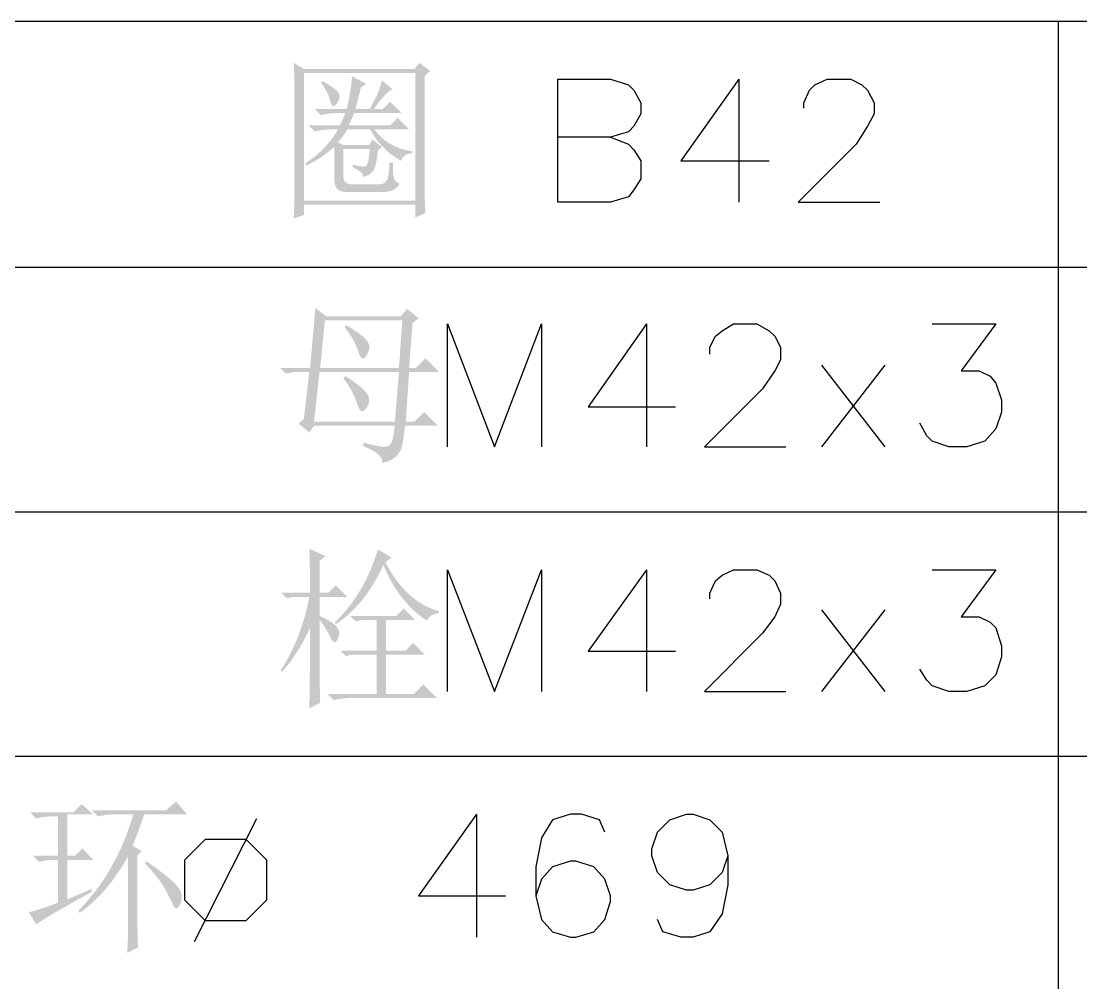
# Model space of a CAD drawing. Header units: millimetres. Extents: x 0 to 841, y 0 to 1189.
# Drawn here: x 705 to 737.47, y 261.01 to 290.47 of the extents above; entities that cross this region are included whole.
import ezdxf

# ---------------------------------------------------------------- set-up
doc = ezdxf.new("R2010")
doc.units = ezdxf.units.MM
doc.layers.add('C00-00-00', color=7, linetype='Continuous')

msp = doc.modelspace()

# ---------------------------------------------------------------- hatches: boundary and pattern name
at = {"layer": 'C00-00-00'}
h = msp.add_hatch(color=256, dxfattribs=at)
edge = h.paths.add_edge_path(flags=0)
edge.add_spline(control_points=[(713.348273, 289.197467), (713.348273, 289.197467), (713.660261, 289.010054), (713.660261, 289.010054), (713.660261, 289.010054), (717.051888, 289.010054), (717.051888, 289.010054), (717.051888, 289.010054), (717.197409, 289.197467), (717.197409, 289.197467), (717.197409, 289.197467), (717.530343, 288.947767), (717.530343, 288.947767), (717.530343, 288.947767), (717.363876, 288.802246), (717.363876, 288.802246), (717.363876, 288.802246), (717.363876, 285.2436), (717.363876, 285.2436), (717.363876, 285.03524), (717.370491, 284.820818), (717.384822, 284.598678), (717.384822, 284.598678), (717.072835, 284.453157), (717.072835, 284.453157), (717.072835, 284.453157), (717.072835, 284.848378), (717.072835, 284.848378), (717.072835, 284.848378), (713.660261, 284.848378), (713.660261, 284.848378), (713.660261, 284.848378), (713.660261, 284.536391), (713.660261, 284.536391), (713.660261, 284.536391), (713.348273, 284.432211), (713.348273, 284.432211), (713.361502, 284.695692), (713.368668, 284.965787), (713.368668, 285.2436), (713.368668, 285.2436), (713.368668, 288.489707), (713.368668, 288.489707), (713.368668, 288.711295), (713.361502, 288.947215), (713.348273, 289.197467), (713.348273, 289.197467), (713.348273, 289.197467), (713.348273, 289.197467)], knot_values=[0, 0, 0, 0, 1, 1, 1, 2, 2, 2, 3, 3, 3, 4, 4, 4, 5, 5, 5, 6, 6, 6, 7, 7, 7, 8, 8, 8, 9, 9, 9, 10, 10, 10, 11, 11, 11, 12, 12, 12, 13, 13, 13, 14, 14, 14, 15, 15, 15, 16, 16, 16, 16], degree=3, periodic=1)
edge = h.paths.add_edge_path(flags=0)
edge.add_spline(control_points=[(713.660261, 288.885479), (713.660261, 288.885479), (713.660261, 284.973504), (713.660261, 284.973504), (713.660261, 284.973504), (717.072835, 284.973504), (717.072835, 284.973504), (717.072835, 284.973504), (717.072835, 288.885479), (717.072835, 288.885479), (717.072835, 288.885479), (713.660261, 288.885479), (713.660261, 288.885479)], knot_values=[0, 0, 0, 0, 1, 1, 1, 2, 2, 2, 3, 3, 3, 4, 4, 4, 4], degree=3, periodic=1)
edge = h.paths.add_edge_path(flags=0)
edge.add_spline(control_points=[(714.242895, 288.635779), (714.506376, 288.482541), (714.665677, 288.361273), (714.72135, 288.271425), (714.776472, 288.181026), (714.759384, 288.073539), (714.668985, 287.948964), (714.578585, 287.823839), (714.512991, 287.848092), (714.47165, 288.021725), (714.429757, 288.194806), (714.332743, 288.385527), (714.180608, 288.593886), (714.180608, 288.593886), (714.242895, 288.635779), (714.242895, 288.635779)], knot_values=[0, 0, 0, 0, 1, 1, 1, 2, 2, 2, 3, 3, 3, 4, 4, 4, 5, 5, 5, 5], degree=3, periodic=1)
edge = h.paths.add_edge_path(flags=0)
edge.add_spline(control_points=[(714.763243, 287.283096), (714.818364, 287.393891), (714.874037, 287.518465), (714.92971, 287.657372), (714.92971, 287.657372), (714.680009, 287.657372), (714.680009, 287.657372), (714.49921, 287.657372), (714.332743, 287.636425), (714.180608, 287.595084), (714.180608, 287.595084), (713.993195, 287.782497), (713.993195, 287.782497), (713.993195, 287.782497), (714.971051, 287.782497), (714.971051, 287.782497), (715.012392, 287.934633), (715.047118, 288.1011), (715.074679, 288.281898), (715.10224, 288.462146), (715.123186, 288.628613), (715.137518, 288.781299), (715.137518, 288.781299), (715.574631, 288.552545), (715.574631, 288.552545), (715.574631, 288.552545), (715.408164, 288.448365), (715.408164, 288.448365), (715.352492, 288.226226), (715.296819, 288.004086), (715.241697, 287.782497), (715.241697, 287.782497), (715.678811, 287.782497), (715.678811, 287.782497), (715.761493, 287.934633), (715.834254, 288.076846), (715.897092, 288.208587), (715.95938, 288.340327), (716.011194, 288.489707), (716.053086, 288.656174), (716.053086, 288.656174), (716.38602, 288.386078), (716.38602, 288.386078), (716.274675, 288.371747), (716.080647, 288.170553), (715.803386, 287.782497), (715.803386, 287.782497), (716.074032, 287.782497), (716.074032, 287.782497), (716.074032, 287.782497), (716.302787, 288.011252), (716.302787, 288.011252), (716.302787, 288.011252), (716.656667, 287.657372), (716.656667, 287.657372), (716.656667, 287.657372), (715.199805, 287.657372), (715.199805, 287.657372), (715.130352, 287.490905), (715.07523, 287.365779), (715.033338, 287.283096), (715.033338, 287.283096), (716.302787, 287.283096), (716.302787, 287.283096), (716.302787, 287.283096), (716.531541, 287.511851), (716.531541, 287.511851), (716.531541, 287.511851), (716.885421, 287.157971), (716.885421, 287.157971), (716.885421, 287.157971), (715.824332, 287.157971), (715.824332, 287.157971), (716.087813, 286.783144), (716.469254, 286.561556), (716.968655, 286.492102), (716.968655, 286.492102), (716.968655, 286.429815), (716.968655, 286.429815), (716.802188, 286.415484), (716.690842, 286.339416), (716.635721, 286.201061), (716.205773, 286.436981), (715.893234, 286.755583), (715.699206, 287.157971), (715.699206, 287.157971), (714.991997, 287.157971), (714.991997, 287.157971), (714.880651, 286.977723), (714.783637, 286.845983), (714.700404, 286.762749), (714.700404, 286.762749), (714.866871, 286.679516), (714.866871, 286.679516), (714.866871, 286.679516), (715.657865, 286.679516), (715.657865, 286.679516), (715.657865, 286.679516), (715.762045, 286.845983), (715.762045, 286.845983), (715.762045, 286.845983), (716.053086, 286.617228), (716.053086, 286.617228), (716.053086, 286.617228), (715.928512, 286.513049), (715.928512, 286.513049), (715.9004, 286.221456), (715.858507, 286.023569), (715.803386, 285.919941), (715.747713, 285.815761), (715.636919, 285.743001), (715.470452, 285.70166), (715.484232, 285.798674), (715.380052, 285.895688), (715.158464, 285.992701), (715.158464, 285.992701), (715.158464, 286.075935), (715.158464, 286.075935), (715.352492, 286.034043), (715.480374, 286.016955), (715.543212, 286.024121), (715.605499, 286.030735), (715.650699, 286.207675), (715.678811, 286.554941), (715.678811, 286.554941), (714.866871, 286.554941), (714.866871, 286.554941), (714.866871, 286.554941), (714.866871, 285.722606), (714.866871, 285.722606), (714.866871, 285.569368), (714.950105, 285.486135), (715.116572, 285.472905), (715.116572, 285.472905), (715.990799, 285.472905), (715.990799, 285.472905), (716.115374, 285.486135), (716.1953, 285.55228), (716.230026, 285.67024), (716.264202, 285.788201), (716.281841, 285.944194), (716.281841, 286.138773), (716.281841, 286.138773), (716.38602, 286.138773), (716.38602, 286.138773), (716.38602, 285.972306), (716.392635, 285.8334), (716.406966, 285.722606), (716.420747, 285.61126), (716.483034, 285.535193), (716.59438, 285.4933), (716.496815, 285.326833), (716.344128, 285.2436), (716.13632, 285.2436), (716.13632, 285.2436), (714.92971, 285.2436), (714.92971, 285.2436), (714.693789, 285.2436), (714.582444, 285.381955), (714.596776, 285.659767), (714.596776, 285.659767), (714.596776, 286.638174), (714.596776, 286.638174), (714.374636, 286.416035), (714.090209, 286.222007), (713.743494, 286.05554), (713.743494, 286.05554), (713.701602, 286.117827), (713.701602, 286.117827), (713.937522, 286.269963), (714.142023, 286.439737), (714.315656, 286.62715), (714.488737, 286.814563), (714.61717, 286.991503), (714.700404, 287.157971), (714.700404, 287.157971), (714.492596, 287.157971), (714.492596, 287.157971), (714.311797, 287.157971), (714.14533, 287.137024), (713.993195, 287.095683), (713.993195, 287.095683), (713.805782, 287.283096), (713.805782, 287.283096), (713.805782, 287.283096), (714.763243, 287.283096), (714.763243, 287.283096)], knot_values=[0, 0, 0, 0, 1, 1, 1, 2, 2, 2, 3, 3, 3, 4, 4, 4, 5, 5, 5, 6, 6, 6, 7, 7, 7, 8, 8, 8, 9, 9, 9, 10, 10, 10, 11, 11, 11, 12, 12, 12, 13, 13, 13, 14, 14, 14, 15, 15, 15, 16, 16, 16, 17, 17, 17, 18, 18, 18, 19, 19, 19, 20, 20, 20, 21, 21, 21, 22, 22, 22, 23, 23, 23, 24, 24, 24, 25, 25, 25, 26, 26, 26, 27, 27, 27, 28, 28, 28, 29, 29, 29, 30, 30, 30, 31, 31, 31, 32, 32, 32, 33, 33, 33, 34, 34, 34, 35, 35, 35, 36, 36, 36, 37, 37, 37, 38, 38, 38, 39, 39, 39, 40, 40, 40, 41, 41, 41, 42, 42, 42, 43, 43, 43, 44, 44, 44, 45, 45, 45, 46, 46, 46, 47, 47, 47, 48, 48, 48, 49, 49, 49, 50, 50, 50, 51, 51, 51, 52, 52, 52, 53, 53, 53, 54, 54, 54, 55, 55, 55, 56, 56, 56, 57, 57, 57, 58, 58, 58, 59, 59, 59, 60, 60, 60, 61, 61, 61, 62, 62, 62, 62], degree=3, periodic=1)
h = msp.add_hatch(color=256, dxfattribs=at)
edge = h.paths.add_edge_path(flags=0)
edge.add_spline(control_points=[(716.989601, 281.224742), (716.989601, 281.224742), (716.885421, 279.851114), (716.885421, 279.851114), (716.885421, 279.851114), (717.093781, 279.851114), (717.093781, 279.851114), (717.093781, 279.851114), (717.384822, 280.142707), (717.384822, 280.142707), (717.384822, 280.142707), (717.80099, 279.726539), (717.80099, 279.726539), (717.80099, 279.726539), (716.885421, 279.726539), (716.885421, 279.726539), (716.885421, 279.726539), (716.781242, 278.20739), (716.781242, 278.20739), (716.781242, 278.20739), (717.051888, 278.20739), (717.051888, 278.20739), (717.051888, 278.20739), (717.343481, 278.498431), (717.343481, 278.498431), (717.343481, 278.498431), (717.759649, 278.082264), (717.759649, 278.082264), (717.759649, 278.082264), (716.760847, 278.082264), (716.760847, 278.082264), (716.732735, 277.832563), (716.704623, 277.638536), (716.677062, 277.499629), (716.649501, 277.361274), (716.587214, 277.243314), (716.4902, 277.1463), (716.393186, 277.049286), (716.247114, 276.979833), (716.053086, 276.937941), (716.094427, 277.11874), (715.9004, 277.291821), (715.470452, 277.458288), (715.470452, 277.458288), (715.491398, 277.562468), (715.491398, 277.562468), (715.851893, 277.464903), (716.076789, 277.423562), (716.167188, 277.437342), (716.257587, 277.451122), (716.319874, 277.502937), (716.354601, 277.593336), (716.389328, 277.683735), (716.420747, 277.846344), (716.448308, 278.082264), (716.448308, 278.082264), (713.972249, 278.082264), (713.972249, 278.082264), (713.972249, 278.082264), (713.826728, 277.874456), (713.826728, 277.874456), (713.826728, 277.874456), (713.493794, 278.145102), (713.493794, 278.145102), (713.493794, 278.145102), (713.660261, 278.290623), (713.660261, 278.290623), (713.660261, 278.290623), (713.826728, 279.726539), (713.826728, 279.726539), (713.826728, 279.726539), (713.389614, 279.726539), (713.389614, 279.726539), (713.389614, 279.726539), (713.098572, 279.684647), (713.098572, 279.684647), (713.098572, 279.684647), (712.932105, 279.851114), (712.932105, 279.851114), (712.932105, 279.851114), (713.847674, 279.851114), (713.847674, 279.851114), (713.847674, 279.851114), (714.014141, 281.682251), (714.014141, 281.682251), (714.014141, 281.682251), (714.347075, 281.43255), (714.347075, 281.43255), (714.347075, 281.43255), (716.635721, 281.43255), (716.635721, 281.43255), (716.635721, 281.43255), (716.823134, 281.661305), (716.823134, 281.661305), (716.823134, 281.661305), (717.177014, 281.370263), (717.177014, 281.370263), (717.177014, 281.370263), (716.989601, 281.224742), (716.989601, 281.224742)], knot_values=[0, 0, 0, 0, 1, 1, 1, 2, 2, 2, 3, 3, 3, 4, 4, 4, 5, 5, 5, 6, 6, 6, 7, 7, 7, 8, 8, 8, 9, 9, 9, 10, 10, 10, 11, 11, 11, 12, 12, 12, 13, 13, 13, 14, 14, 14, 15, 15, 15, 16, 16, 16, 17, 17, 17, 18, 18, 18, 19, 19, 19, 20, 20, 20, 21, 21, 21, 22, 22, 22, 23, 23, 23, 24, 24, 24, 25, 25, 25, 26, 26, 26, 27, 27, 27, 28, 28, 28, 29, 29, 29, 30, 30, 30, 31, 31, 31, 32, 32, 32, 33, 33, 33, 33], degree=3, periodic=1)
edge = h.paths.add_edge_path(flags=0)
edge.add_spline(control_points=[(716.573433, 279.851114), (716.573433, 279.851114), (716.677613, 281.307976), (716.677613, 281.307976), (716.677613, 281.307976), (714.305183, 281.307976), (714.305183, 281.307976), (714.305183, 281.307976), (714.159662, 279.851114), (714.159662, 279.851114), (714.159662, 279.851114), (716.573433, 279.851114), (716.573433, 279.851114)], knot_values=[0, 0, 0, 0, 1, 1, 1, 2, 2, 2, 3, 3, 3, 4, 4, 4, 4], degree=3, periodic=1)
edge = h.paths.add_edge_path(flags=0)
edge.add_spline(control_points=[(716.448308, 278.20739), (716.448308, 278.20739), (716.573433, 279.726539), (716.573433, 279.726539), (716.573433, 279.726539), (714.138716, 279.726539), (714.138716, 279.726539), (714.138716, 279.726539), (713.972249, 278.20739), (713.972249, 278.20739), (713.972249, 278.20739), (716.448308, 278.20739), (716.448308, 278.20739)], knot_values=[0, 0, 0, 0, 1, 1, 1, 2, 2, 2, 3, 3, 3, 4, 4, 4, 4], degree=3, periodic=1)
edge = h.paths.add_edge_path(flags=0)
edge.add_spline(control_points=[(714.950105, 281.161904), (715.283039, 280.967876), (715.498012, 280.808023), (715.595026, 280.683449), (715.69204, 280.558323), (715.688733, 280.412802), (715.585105, 280.246335), (715.480925, 280.079868), (715.394384, 280.114595), (715.324931, 280.350515), (715.255478, 280.586435), (715.116572, 280.836135), (714.908763, 281.099616), (714.908763, 281.099616), (714.950105, 281.161904), (714.950105, 281.161904)], knot_values=[0, 0, 0, 0, 1, 1, 1, 2, 2, 2, 3, 3, 3, 4, 4, 4, 5, 5, 5, 5], degree=3, periodic=1)
edge = h.paths.add_edge_path(flags=0)
edge.add_spline(control_points=[(714.92971, 279.601413), (715.262644, 279.393054), (715.480925, 279.219972), (715.585105, 279.081066), (715.688733, 278.94216), (715.685426, 278.790024), (715.574631, 278.623557), (715.463286, 278.45709), (715.369579, 278.498431), (715.293512, 278.748132), (715.217444, 278.997832), (715.07523, 279.261313), (714.866871, 279.539126), (714.866871, 279.539126), (714.92971, 279.601413), (714.92971, 279.601413)], knot_values=[0, 0, 0, 0, 1, 1, 1, 2, 2, 2, 3, 3, 3, 4, 4, 4, 5, 5, 5, 5], degree=3, periodic=1)
h = msp.add_hatch(color=256, dxfattribs=at)
edge = h.paths.add_edge_path(flags=0)
edge.add_spline(control_points=[(715.928512, 274.292161), (715.928512, 274.292161), (716.344679, 274.04246), (716.344679, 274.04246), (716.344679, 274.04246), (716.157266, 273.896939), (716.157266, 273.896939), (716.587214, 273.077833), (717.135122, 272.578432), (717.80099, 272.398736), (717.80099, 272.398736), (717.80099, 272.335898), (717.80099, 272.335898), (717.620191, 272.322117), (717.495617, 272.246049), (717.426715, 272.107143), (716.843529, 272.495199), (716.399801, 273.064053), (716.094979, 273.813706), (715.720152, 272.9946), (715.234532, 272.391019), (714.638117, 272.002963), (714.638117, 272.002963), (714.596776, 272.044856), (714.596776, 272.044856), (715.206971, 272.626939), (715.650699, 273.376041), (715.928512, 274.292161), (715.928512, 274.292161), (715.928512, 274.292161), (715.928512, 274.292161)], knot_values=[0, 0, 0, 0, 1, 1, 1, 2, 2, 2, 3, 3, 3, 4, 4, 4, 5, 5, 5, 6, 6, 6, 7, 7, 7, 8, 8, 8, 9, 9, 9, 10, 10, 10, 10], degree=3, periodic=1)
edge = h.paths.add_edge_path(flags=0)
edge.add_spline(control_points=[(715.07523, 272.252664), (715.07523, 272.252664), (716.4902, 272.252664), (716.4902, 272.252664), (716.4902, 272.252664), (716.718954, 272.48197), (716.718954, 272.48197), (716.718954, 272.48197), (717.072835, 272.128089), (717.072835, 272.128089), (717.072835, 272.128089), (716.178212, 272.128089), (716.178212, 272.128089), (716.178212, 272.128089), (716.178212, 271.191575), (716.178212, 271.191575), (716.178212, 271.191575), (716.781242, 271.191575), (716.781242, 271.191575), (716.781242, 271.191575), (717.010547, 271.420329), (717.010547, 271.420329), (717.010547, 271.420329), (717.363876, 271.067), (717.363876, 271.067), (717.363876, 271.067), (716.178212, 271.067), (716.178212, 271.067), (716.178212, 271.067), (716.178212, 269.859838), (716.178212, 269.859838), (716.178212, 269.859838), (717.030942, 269.859838), (717.030942, 269.859838), (717.030942, 269.859838), (717.322535, 270.151431), (717.322535, 270.151431), (717.322535, 270.151431), (717.738703, 269.734713), (717.738703, 269.734713), (717.738703, 269.734713), (715.07523, 269.734713), (715.07523, 269.734713), (714.894432, 269.734713), (714.727965, 269.714318), (714.575829, 269.672425), (714.575829, 269.672425), (714.388416, 269.859838), (714.388416, 269.859838), (714.388416, 269.859838), (715.886619, 269.859838), (715.886619, 269.859838), (715.886619, 269.859838), (715.886619, 271.067), (715.886619, 271.067), (715.886619, 271.067), (715.137518, 271.067), (715.137518, 271.067), (715.137518, 271.067), (714.950105, 271.025108), (714.950105, 271.025108), (714.950105, 271.025108), (714.783637, 271.191575), (714.783637, 271.191575), (714.783637, 271.191575), (715.886619, 271.191575), (715.886619, 271.191575), (715.886619, 271.191575), (715.886619, 272.128089), (715.886619, 272.128089), (715.886619, 272.128089), (715.429111, 272.128089), (715.429111, 272.128089), (715.429111, 272.128089), (715.241697, 272.086197), (715.241697, 272.086197), (715.241697, 272.086197), (715.07523, 272.252664), (715.07523, 272.252664)], knot_values=[0, 0, 0, 0, 1, 1, 1, 2, 2, 2, 3, 3, 3, 4, 4, 4, 5, 5, 5, 6, 6, 6, 7, 7, 7, 8, 8, 8, 9, 9, 9, 10, 10, 10, 11, 11, 11, 12, 12, 12, 13, 13, 13, 14, 14, 14, 15, 15, 15, 16, 16, 16, 17, 17, 17, 18, 18, 18, 19, 19, 19, 20, 20, 20, 21, 21, 21, 22, 22, 22, 23, 23, 23, 24, 24, 24, 25, 25, 25, 26, 26, 26, 26], degree=3, periodic=1)
edge = h.paths.add_edge_path(flags=0)
edge.add_spline(control_points=[(714.138716, 272.128089), (714.138716, 270.7269), (714.14533, 269.880785), (714.159662, 269.589192), (714.159662, 269.589192), (713.826728, 269.422725), (713.826728, 269.422725), (713.840508, 270.061032), (713.847674, 270.886201), (713.847674, 271.899335), (713.625534, 271.385602), (713.341107, 270.934708), (712.994393, 270.546653), (712.994393, 270.546653), (712.9525, 270.587994), (712.9525, 270.587994), (713.368668, 271.226301), (713.660261, 271.975403), (713.826728, 272.835299), (713.826728, 272.835299), (713.327327, 272.835299), (713.327327, 272.835299), (713.327327, 272.835299), (713.139914, 272.793957), (713.139914, 272.793957), (713.139914, 272.793957), (712.973447, 272.960424), (712.973447, 272.960424), (712.973447, 272.960424), (713.847674, 272.960424), (713.847674, 272.960424), (713.847674, 273.501167), (713.840508, 273.952061), (713.826728, 274.313107), (713.826728, 274.313107), (714.326129, 274.083801), (714.326129, 274.083801), (714.326129, 274.083801), (714.138716, 273.93828), (714.138716, 273.93828), (714.138716, 273.93828), (714.138716, 272.960424), (714.138716, 272.960424), (714.138716, 272.960424), (714.409362, 272.960424), (714.409362, 272.960424), (714.409362, 272.960424), (714.638117, 273.189179), (714.638117, 273.189179), (714.638117, 273.189179), (714.991997, 272.835299), (714.991997, 272.835299), (714.991997, 272.835299), (714.138716, 272.835299), (714.138716, 272.835299), (714.138716, 272.835299), (714.138716, 272.252664), (714.138716, 272.252664), (714.388416, 272.141319), (714.562049, 272.033832), (714.659063, 271.930203), (714.756077, 271.826023), (714.769857, 271.69759), (714.700404, 271.545455), (714.630951, 271.392768), (714.551576, 271.417022), (714.461177, 271.618215), (714.370777, 271.818858), (714.26329, 271.989183), (714.138716, 272.128089), (714.138716, 272.128089), (714.138716, 272.128089), (714.138716, 272.128089)], knot_values=[0, 0, 0, 0, 1, 1, 1, 2, 2, 2, 3, 3, 3, 4, 4, 4, 5, 5, 5, 6, 6, 6, 7, 7, 7, 8, 8, 8, 9, 9, 9, 10, 10, 10, 11, 11, 11, 12, 12, 12, 13, 13, 13, 14, 14, 14, 15, 15, 15, 16, 16, 16, 17, 17, 17, 18, 18, 18, 19, 19, 19, 20, 20, 20, 21, 21, 21, 22, 22, 22, 23, 23, 23, 24, 24, 24, 24], degree=3, periodic=1)
h = msp.add_hatch(color=256, dxfattribs=at)
edge = h.paths.add_edge_path(flags=0)
edge.add_spline(control_points=[(705.271151, 266.234871), (705.271151, 266.234871), (706.602887, 266.234871), (706.602887, 266.234871), (706.602887, 266.234871), (706.852587, 266.484572), (706.852587, 266.484572), (706.852587, 266.484572), (707.206467, 266.172584), (707.206467, 266.172584), (707.206467, 266.172584), (706.415473, 266.172584), (706.415473, 266.172584), (706.415473, 266.172584), (706.415473, 264.903135), (706.415473, 264.903135), (706.415473, 264.903135), (706.644779, 264.903135), (706.644779, 264.903135), (706.644779, 264.903135), (706.873533, 265.13189), (706.873533, 265.13189), (706.873533, 265.13189), (707.206467, 264.778561), (707.206467, 264.778561), (707.206467, 264.778561), (706.415473, 264.778561), (706.415473, 264.778561), (706.415473, 264.778561), (706.415473, 263.571399), (706.415473, 263.571399), (706.415473, 263.571399), (707.14418, 263.883387), (707.14418, 263.883387), (707.14418, 263.883387), (707.164575, 263.800153), (707.164575, 263.800153), (706.276567, 263.314533), (705.707713, 262.981599), (705.458564, 262.801351), (705.458564, 262.801351), (705.229809, 263.176178), (705.229809, 263.176178), (705.520851, 263.245631), (705.819059, 263.342645), (706.124432, 263.467219), (706.124432, 263.467219), (706.124432, 264.778561), (706.124432, 264.778561), (706.124432, 264.778561), (706.041198, 264.778561), (706.041198, 264.778561), (705.8604, 264.778561), (705.693933, 264.757614), (705.541797, 264.715722), (705.541797, 264.715722), (705.354384, 264.903135), (705.354384, 264.903135), (705.354384, 264.903135), (706.124432, 264.903135), (706.124432, 264.903135), (706.124432, 264.903135), (706.124432, 266.110297), (706.124432, 266.110297), (706.124432, 266.110297), (705.957965, 266.110297), (705.957965, 266.110297), (705.777166, 266.110297), (705.610699, 266.08935), (705.458564, 266.047458), (705.458564, 266.047458), (705.271151, 266.234871), (705.271151, 266.234871)], knot_values=[0, 0, 0, 0, 1, 1, 1, 2, 2, 2, 3, 3, 3, 4, 4, 4, 5, 5, 5, 6, 6, 6, 7, 7, 7, 8, 8, 8, 9, 9, 9, 10, 10, 10, 11, 11, 11, 12, 12, 12, 13, 13, 13, 14, 14, 14, 15, 15, 15, 16, 16, 16, 17, 17, 17, 18, 18, 18, 19, 19, 19, 20, 20, 20, 21, 21, 21, 22, 22, 22, 23, 23, 23, 24, 24, 24, 24], degree=3, periodic=1)
edge = h.paths.add_edge_path(flags=0)
edge.add_spline(control_points=[(708.55915, 264.903135), (708.55915, 264.903135), (708.55915, 262.988765), (708.55915, 262.988765), (708.55915, 262.613938), (708.565764, 262.316282), (708.579545, 262.094142), (708.579545, 262.094142), (708.246611, 261.927675), (708.246611, 261.927675), (708.246611, 261.927675), (708.267557, 262.427076), (708.267557, 262.427076), (708.267557, 262.690557), (708.267557, 263.508561), (708.267557, 264.882189), (707.851389, 264.133087), (707.359154, 263.557619), (706.7903, 263.155232), (706.7903, 263.155232), (706.748407, 263.217519), (706.748407, 263.217519), (707.52507, 264.007962), (708.086758, 264.992983), (708.434024, 266.172584), (708.434024, 266.172584), (707.851389, 266.172584), (707.851389, 266.172584), (707.670591, 266.172584), (707.504124, 266.151638), (707.351988, 266.110297), (707.351988, 266.110297), (707.164575, 266.297159), (707.164575, 266.297159), (707.164575, 266.297159), (709.432826, 266.297159), (709.432826, 266.297159), (709.432826, 266.297159), (709.744814, 266.567805), (709.744814, 266.567805), (709.744814, 266.567805), (710.077748, 266.172584), (710.077748, 266.172584), (710.077748, 266.172584), (708.766958, 266.172584), (708.766958, 266.172584), (708.655612, 265.83965), (708.537652, 265.520496), (708.413078, 265.215123), (708.413078, 265.215123), (708.683724, 265.048656), (708.683724, 265.048656), (708.683724, 265.048656), (708.55915, 264.903135), (708.55915, 264.903135)], knot_values=[0, 0, 0, 0, 1, 1, 1, 2, 2, 2, 3, 3, 3, 4, 4, 4, 5, 5, 5, 6, 6, 6, 7, 7, 7, 8, 8, 8, 9, 9, 9, 10, 10, 10, 11, 11, 11, 12, 12, 12, 13, 13, 13, 14, 14, 14, 15, 15, 15, 16, 16, 16, 17, 17, 17, 18, 18, 18, 18], degree=3, periodic=1)
edge = h.paths.add_edge_path(flags=0)
edge.add_spline(control_points=[(708.829245, 264.736668), (709.356207, 264.376173), (709.682526, 264.108834), (709.807101, 263.935752), (709.931676, 263.76212), (709.952622, 263.592345), (709.869388, 263.425878), (709.786155, 263.259411), (709.713394, 263.248938), (709.651107, 263.394459), (709.58882, 263.53998), (709.498972, 263.71692), (709.381012, 263.925279), (709.263052, 264.133087), (709.065165, 264.382788), (708.787904, 264.674381), (708.787904, 264.674381), (708.829245, 264.736668), (708.829245, 264.736668)], knot_values=[0, 0, 0, 0, 1, 1, 1, 2, 2, 2, 3, 3, 3, 4, 4, 4, 5, 5, 5, 6, 6, 6, 6], degree=3, periodic=1)

# ---------------------------------------------------------------- linework, layer by layer
at = {"layer": 'C00-00-00', "lineweight": 25}
for points in [[(795.909, 12.640028), (673.904333, 12.640028), (673.904333, 290.473694), (795.909, 290.473694)], [(685.165, 290.473694), (736.769333, 290.473694), (736.769333, 12.640028)], [(736.769333, 290.473694), (748.03, 290.473694), (748.03, 27.668361)], [(721.444667, 284.928028), (721.444667, 288.695694), (723.053333, 288.695694), (723.603667, 288.526361), (723.773, 288.357028), (723.984667, 287.976028), (723.984667, 287.637361), (723.773, 287.256361), (723.603667, 287.087028), (723.053333, 286.917694), (721.444667, 286.917694)], [(726.990333, 288.695694), (725.212333, 286.198028), (727.921667, 286.198028)], [(726.990333, 288.695694), (726.990333, 284.928028)], [(728.98, 287.806694), (728.98, 287.976028), (729.149333, 288.357028), (729.318667, 288.526361), (729.699667, 288.695694), (730.419333, 288.695694), (730.758, 288.526361), (730.927333, 288.357028), (731.139, 287.976028), (731.139, 287.637361), (730.927333, 287.256361), (730.588667, 286.706028), (728.810667, 284.928028), (731.308333, 284.928028)], [(723.053333, 286.917694), (723.603667, 286.706028), (723.773, 286.536694), (723.984667, 286.198028), (723.984667, 285.647694), (723.773, 285.309028), (723.603667, 285.097361), (723.053333, 284.928028), (721.444667, 284.928028)], [(718.058, 277.435028), (718.058, 281.202694), (719.497333, 277.435028), (720.936667, 281.202694), (720.936667, 277.435028)], [(724.154, 281.202694), (722.376, 278.662694), (725.043, 278.662694)], [(724.154, 281.202694), (724.154, 277.435028)], [(726.101333, 280.271361), (726.101333, 280.483028), (726.270667, 280.821694), (726.482333, 280.991028), (726.821, 281.202694), (727.540667, 281.202694), (727.921667, 280.991028), (728.091, 280.821694), (728.260333, 280.483028), (728.260333, 280.102028), (728.091, 279.763361), (727.71, 279.213028), (725.932, 277.435028), (728.429667, 277.435028)], [(732.917, 281.202694), (734.864333, 281.202694), (733.806, 279.763361), (734.356333, 279.763361), (734.695, 279.594028), (734.864333, 279.382361), (735.033667, 278.874361), (735.033667, 278.493361), (734.864333, 277.985361), (734.525667, 277.604361), (733.975333, 277.435028), (733.425, 277.435028), (732.917, 277.604361), (732.747667, 277.773694), (732.536, 278.154694)], [(718.058, 269.942028), (718.058, 273.667361), (719.497333, 269.942028), (720.936667, 273.667361), (720.936667, 269.942028)], [(724.154, 273.667361), (722.376, 271.169694), (725.043, 271.169694)], [(724.154, 273.667361), (724.154, 269.942028)], [(726.101333, 272.778361), (726.101333, 272.947694), (726.270667, 273.328694), (726.482333, 273.498028), (726.821, 273.667361), (727.540667, 273.667361), (727.921667, 273.498028), (728.091, 273.328694), (728.260333, 272.947694), (728.260333, 272.609028), (728.091, 272.228028), (727.71, 271.720028), (725.932, 269.942028), (728.429667, 269.942028)], [(732.917, 273.667361), (734.864333, 273.667361), (733.806, 272.228028), (734.356333, 272.228028), (734.695, 272.058694), (734.864333, 271.889361), (735.033667, 271.339028), (735.033667, 271.000361), (734.864333, 270.450028), (734.525667, 270.111361), (733.975333, 269.942028), (733.425, 269.942028), (732.917, 270.111361), (732.747667, 270.280694), (732.536, 270.619361)], [(710.311, 262.279694), (712.216, 266.047361)], [(718.947, 266.174361), (717.169, 263.676694), (719.836, 263.676694)], [(718.947, 266.174361), (718.947, 262.406694)], [(722.884, 265.624028), (722.714667, 266.005028), (722.164333, 266.174361), (721.825667, 266.174361), (721.275333, 266.005028), (720.936667, 265.454694), (720.767333, 264.565694), (720.767333, 263.676694), (720.936667, 262.957028), (721.275333, 262.576028), (721.825667, 262.406694), (721.995, 262.406694), (722.545333, 262.576028), (722.884, 262.957028), (723.053333, 263.507361), (723.053333, 263.676694), (722.884, 264.184694), (722.545333, 264.565694), (721.995, 264.735028), (721.825667, 264.735028), (721.275333, 264.565694), (720.936667, 264.184694), (720.767333, 263.676694)], [(726.651667, 264.904361), (726.482333, 264.396361), (726.101333, 264.015361), (725.593333, 263.846028), (725.381667, 263.846028), (724.873667, 264.015361), (724.492667, 264.396361), (724.323333, 264.904361), (724.323333, 265.116028), (724.492667, 265.624028), (724.873667, 266.005028), (725.381667, 266.174361), (725.593333, 266.174361), (726.101333, 266.005028), (726.482333, 265.624028), (726.651667, 264.904361), (726.651667, 264.015361), (726.482333, 263.126361), (726.101333, 262.576028), (725.593333, 262.406694), (725.212333, 262.406694), (724.662, 262.576028), (724.492667, 262.957028)]]:
    msp.add_lwpolyline(points, dxfattribs=at)
msp.add_lwpolyline([(710.649667, 262.914694), (710.014667, 263.549694), (710.014667, 264.777361), (710.649667, 265.412361), (711.877333, 265.412361), (712.512333, 264.777361), (712.512333, 263.549694), (711.877333, 262.914694)], close=True, dxfattribs=at)
for points in [[(673.904333, 282.938361), (673.904333, 282.938361), (795.909, 282.938361), (795.909, 282.938361)], [(729.530333, 277.435028), (729.530333, 277.435028), (731.477667, 279.932694), (731.477667, 279.932694)], [(731.477667, 277.435028), (731.477667, 277.435028), (729.530333, 279.932694), (729.530333, 279.932694)], [(673.904333, 275.445361), (673.904333, 275.445361), (795.909, 275.445361), (795.909, 275.445361)], [(729.530333, 269.942028), (729.530333, 269.942028), (731.477667, 272.439694), (731.477667, 272.439694)], [(731.477667, 269.942028), (731.477667, 269.942028), (729.530333, 272.439694), (729.530333, 272.439694)], [(673.904333, 267.952361), (673.904333, 267.952361), (795.909, 267.952361), (795.909, 267.952361)]]:
    msp.add_open_spline(points, degree=3, dxfattribs=at)

doc.saveas('drawing.dxf')
